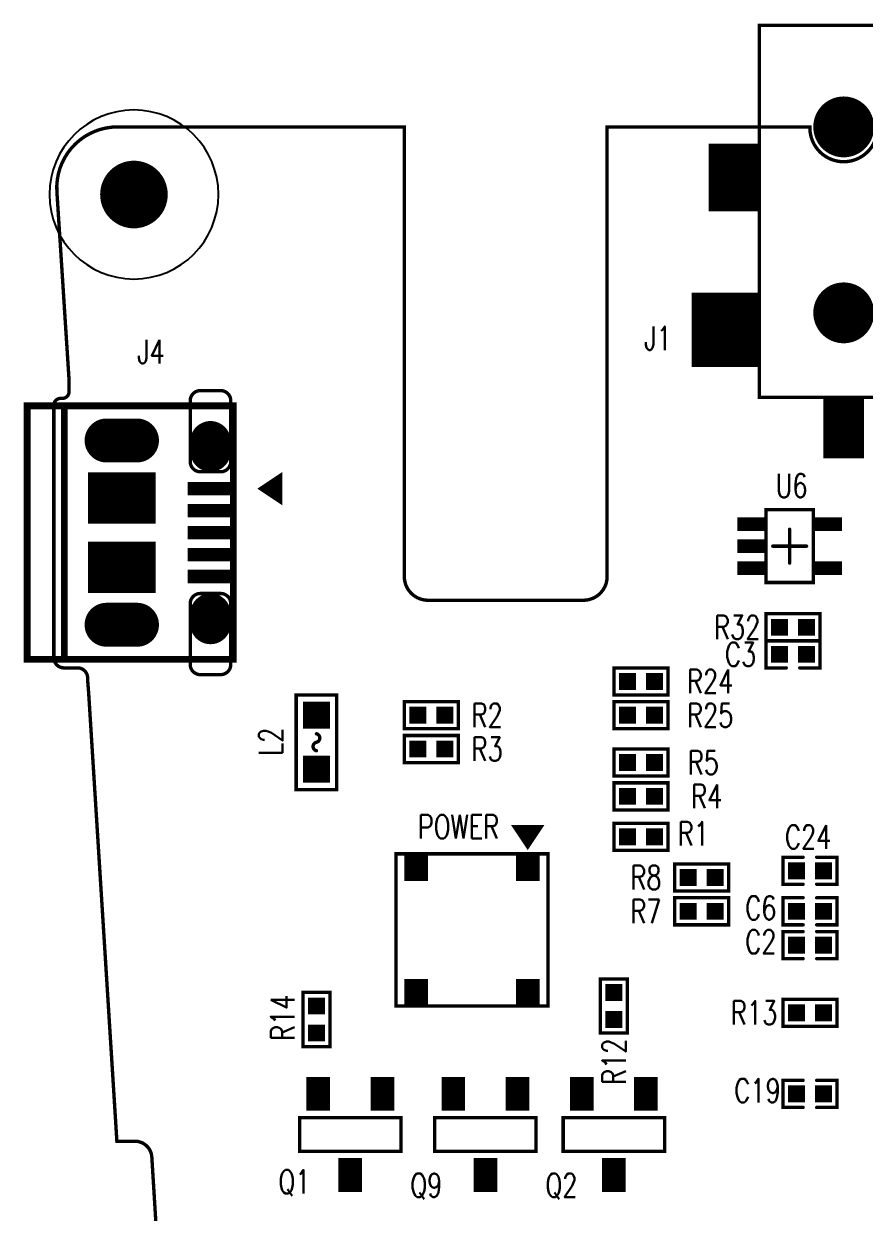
# Model space of a CAD drawing. Extents: x -5.3 to 40.5, y -0.1 to 73.1.
# Drawn here: x -5.26 to 19.61, y 37.9 to 73.05 of the extents above; entities that cross this region are included whole.
import ezdxf
from ezdxf.enums import TextEntityAlignment as Align

# ---------------------------------------------------------------- set-up
doc = ezdxf.new("R2010")
doc.units = 0
doc.header["$MEASUREMENT"] = 0
for name, pattern in [('KEEPOUT_10000000$0', [2, 1, 1]), ('TRMIDX_5', [2, 1, 1]), ('TRMIDX_6', [2, 1, 1])]:
    doc.linetypes.add(name, pattern=pattern)
doc.layers.get('0').update_dxf_attribs({"linetype": 'CONTINUOUS'})
for name, color, linetype in [('BOARD_OUTLINE_00', 254, 'CONTINUOUS'), ('DRIL_NPLTE_THRU_01', 96, 'CONTINUOUS'), ('DRIL_NPLTE_THRU_02', 2, 'CONTINUOUS'), ('DRIL_PLTE_THRU_01', 96, 'CONTINUOUS'), ('DRIL_PLTE_THRU_02', 2, 'CONTINUOUS'), ('DRIL_SYMBOL', 254, 'CONTINUOUS'), ('KEEPOUT_00', 4, 'CONTINUOUS'), ('PADS_BOT', 34, 'CONTINUOUS'), ('PADS_INNER', 3, 'CONTINUOUS'), ('PADS_TOP', 3, 'CONTINUOUS'), ('PADS_XR_123', 4, 'CONTINUOUS'), ('PART_NAME_01', 254, 'CONTINUOUS'), ('PART_TOP_2DLINE_00', 254, 'CONTINUOUS'), ('PART_TOP_2DLINE_01', 254, 'CONTINUOUS'), ('PART_TOP_2DLINE_126', 254, 'CONTINUOUS'), ('PART_TOP_COPPER_01', 254, 'CONTINUOUS'), ('TAG_00', 254, 'CONTINUOUS'), ('TAG_01', 254, 'CONTINUOUS')]:
    doc.layers.add(name, color=color, linetype=linetype)
doc.styles.add('W0$1', font='simplex', dxfattribs={"width": 0.75})

# ---------------------------------------------------------------- blocks, each defined once
blk = doc.blocks.new('BOARD_1')
at = {"layer": 'BOARD_OUTLINE_00', "const_width": 0.1}
blk.add_lwpolyline([(20, 68.94, -0.969914), (18, 68.94), (18, 69), (12, 69), (12, 55.7, -0.414214), (11.3, 55), (6.7, 55, -0.414214), (6, 55.7), (6, 69), (-2.483, 69, 0.432739), (-4.28, 67.087), (-3.925, 61.595), (-3.92, 61.58), (-3.92, 61.17, -0.414214), (-4.12, 60.97), (-4.17, 60.97, 0.414214), (-4.37, 60.77), (-4.37, 53.3, 0.414214), (-4.07, 53), (-3.67, 53, -0.414214), (-3.37, 52.7), (-3.37, 52.633), (-3.34, 52.26), (-2.505, 39), (-1.97, 39, -0.396433), (-1.471, 38.531), (-0.913, 29.531, -0.432221)], format="xyb", dxfattribs=at)
blk = doc.blocks.new('SMOOTH_0$1')
at = {"const_width": 0.05}
blk.add_lwpolyline([(-0.025, 0, 1), (0.025, 0, 1)], format="xyb", close=True, dxfattribs=at)
blk = doc.blocks.new('PART_BODY_TOP_10')
at = {"layer": 'PART_TOP_2DLINE_01', "const_width": 0.1}
for points in [[(-0.2, 0.4), (-0.8, 0.4), (-0.8, -0.4), (-0.2, -0.4)], [(0.2, 0.4), (0.8, 0.4), (0.8, -0.4), (0.2, -0.4)]]:
    blk.add_lwpolyline(points, dxfattribs=at)
at = {"layer": 'PART_TOP_2DLINE_01'}
for p in [(-0.8, 0.4), (-0.2, 0.4), (0.2, 0.4), (0.8, 0.4), (-0.8, -0.4), (-0.2, -0.4), (0.2, -0.4), (0.8, -0.4)]:
    blk.add_blockref('SMOOTH_0$1', p, dxfattribs=at)
blk = doc.blocks.new('DRIL_HOLE_0')
blk.add_lwpolyline([(0, 0, 1), (0, 0, 1)], format="xyb", close=True)
blk = doc.blocks.new('PAD_0')
blk.add_lwpolyline([(0, 0, 1), (0, 0, 1)], format="xyb", close=True)
blk = doc.blocks.new('PAD_1')
at = {"const_width": 0.5}
blk.add_lwpolyline([(-0.25, 0), (0.25, 0)], dxfattribs=at)
blk = doc.blocks.new('STK_TOP_5')
at = {"layer": 'DRIL_NPLTE_THRU_01'}
blk.add_blockref('DRIL_HOLE_0', (0, 0), dxfattribs=at)
at = {"layer": 'DRIL_NPLTE_THRU_02'}
blk.add_blockref('DRIL_HOLE_0', (0, 0), dxfattribs=at)
at = {"layer": 'PADS_BOT'}
blk.add_blockref('PAD_0', (0, 0), dxfattribs=at)
at = {"layer": 'PADS_INNER'}
blk.add_blockref('PAD_0', (0, 0), dxfattribs=at)
at = {"layer": 'PADS_TOP'}
blk.add_blockref('PAD_1', (0, 0), dxfattribs=at)
blk = doc.blocks.new('SYM_TOP_4')
for name, p in [('PART_BODY_TOP_10', (0, 0)), ('STK_TOP_5', (-0.4, 0)), ('STK_TOP_5', (0.4, 0))]:
    blk.add_blockref(name, p)
blk = doc.blocks.new('PART_TOP_2')
blk.add_blockref('SYM_TOP_4', (0, 0))
at = {"layer": 'PART_NAME_01', "style": 'W0$1', "width": 0.75}
blk.add_text('C19', height=0.7, rotation=180, dxfattribs=at).set_placement((1.55, -0.1), align=Align.MIDDLE_CENTER)
blk = doc.blocks.new('PART_TOP_3')
blk.add_blockref('SYM_TOP_4', (0, 0))
at = {"layer": 'PART_NAME_01', "style": 'W0$1', "width": 0.75}
blk.add_text('C2', height=0.7, rotation=180, dxfattribs=at).set_placement((1.45, -0.1), align=Align.MIDDLE_CENTER)
blk = doc.blocks.new('PART_TOP_8')
blk.add_blockref('SYM_TOP_4', (0, 0))
at = {"layer": 'PART_NAME_01', "style": 'W0$1', "width": 0.75}
blk.add_text('C24', height=0.7, rotation=180, dxfattribs=at).set_placement((0.05, -1), align=Align.MIDDLE_CENTER)
blk = doc.blocks.new('PART_TOP_9')
blk.add_blockref('SYM_TOP_4', (0, 0))
at = {"layer": 'PART_NAME_01', "style": 'W0$1', "width": 0.75}
blk.add_text('C3', height=0.7, rotation=180, dxfattribs=at).set_placement((1.55, 0), align=Align.MIDDLE_CENTER)
blk = doc.blocks.new('PART_TOP_12')
blk.add_blockref('SYM_TOP_4', (0, 0))
at = {"layer": 'PART_NAME_01', "style": 'W0$1', "width": 0.75}
blk.add_text('C6', height=0.7, rotation=180, dxfattribs=at).set_placement((1.45, -0.1), align=Align.MIDDLE_CENTER)
blk = doc.blocks.new('PART_BODY_TOP_14')
at = {"layer": 'PART_TOP_2DLINE_01', "const_width": 0.1}
blk.add_lwpolyline([(-0.8, 0.4), (0.8, 0.4), (0.8, -0.4), (-0.8, -0.4)], close=True, dxfattribs=at)
at = {"layer": 'PART_TOP_2DLINE_01'}
for p in [(-0.8, 0.4), (0.8, 0.4), (-0.8, -0.4), (0.8, -0.4)]:
    blk.add_blockref('SMOOTH_0$1', p, dxfattribs=at)
blk = doc.blocks.new('STK_TOP_9')
at = {"layer": 'DRIL_NPLTE_THRU_01'}
blk.add_blockref('DRIL_HOLE_0', (0, 0), dxfattribs=at)
at = {"layer": 'DRIL_NPLTE_THRU_02'}
blk.add_blockref('DRIL_HOLE_0', (0, 0), dxfattribs=at)
at = {"layer": 'PADS_BOT'}
blk.add_blockref('PAD_0', (0, 0), dxfattribs=at)
at = {"layer": 'PADS_INNER'}
blk.add_blockref('PAD_0', (0, 0), dxfattribs=at)
at = {"layer": 'PADS_TOP'}
blk.add_blockref('PAD_1', (0, 0), dxfattribs=at)
at = {"layer": 'PADS_XR_123'}
blk.add_blockref('PAD_1', (0, 0), dxfattribs=at)
blk = doc.blocks.new('SYM_TOP_8')
for name, p in [('PART_BODY_TOP_14', (0, 0)), ('STK_TOP_9', (-0.4, 0)), ('STK_TOP_9', (0.4, 0))]:
    blk.add_blockref(name, p)
blk = doc.blocks.new('PART_TOP_19')
blk.add_blockref('SYM_TOP_8', (0, 0))
at = {"layer": 'PART_NAME_01', "style": 'W0$1', "width": 0.75}
blk.add_text('R1', height=0.7, dxfattribs=at).set_placement((1.55, 0.1), align=Align.MIDDLE_CENTER)
blk = doc.blocks.new('PART_TOP_22')
blk.add_blockref('SYM_TOP_8', (0, 0))
at = {"layer": 'PART_NAME_01', "style": 'W0$1', "width": 0.75}
blk.add_text('R12', height=0.7, rotation=180, dxfattribs=at).set_placement((1.65, 0), align=Align.MIDDLE_CENTER)
blk = doc.blocks.new('PART_TOP_23')
blk.add_blockref('SYM_TOP_8', (0, 0))
at = {"layer": 'PART_NAME_01', "style": 'W0$1', "width": 0.75}
blk.add_text('R13', height=0.7, rotation=180, dxfattribs=at).set_placement((1.65, 0), align=Align.MIDDLE_CENTER)
blk = doc.blocks.new('PART_TOP_24')
blk.add_blockref('SYM_TOP_8', (0, 0))
at = {"layer": 'PART_NAME_01', "style": 'W0$1', "width": 0.75}
blk.add_text('R14', height=0.7, rotation=180, dxfattribs=at).set_placement((-0.05, -1), align=Align.MIDDLE_CENTER)
blk = doc.blocks.new('PART_TOP_26')
blk.add_blockref('SYM_TOP_8', (0, 0))
at = {"layer": 'PART_NAME_01', "style": 'W0$1', "width": 0.75}
blk.add_text('R2', height=0.7, dxfattribs=at).set_placement((1.65, 0), align=Align.MIDDLE_CENTER)
blk = doc.blocks.new('PART_TOP_27')
blk.add_blockref('SYM_TOP_8', (0, 0))
at = {"layer": 'PART_NAME_01', "style": 'W0$1', "width": 0.75}
blk.add_text('R24', height=0.7, dxfattribs=at).set_placement((2.05, 0), align=Align.MIDDLE_CENTER)
blk = doc.blocks.new('PART_TOP_28')
blk.add_blockref('SYM_TOP_8', (0, 0))
at = {"layer": 'PART_NAME_01', "style": 'W0$1', "width": 0.75}
blk.add_text('R25', height=0.7, dxfattribs=at).set_placement((2.05, 0), align=Align.MIDDLE_CENTER)
blk = doc.blocks.new('PART_TOP_31')
blk.add_blockref('SYM_TOP_8', (0, 0))
at = {"layer": 'PART_NAME_01', "style": 'W0$1', "width": 0.75}
blk.add_text('R3', height=0.7, dxfattribs=at).set_placement((1.65, 0), align=Align.MIDDLE_CENTER)
blk = doc.blocks.new('PART_TOP_32')
blk.add_blockref('SYM_TOP_8', (0, 0))
at = {"layer": 'PART_NAME_01', "style": 'W0$1', "width": 0.75}
blk.add_text('R4', height=0.7, rotation=180, dxfattribs=at).set_placement((-1.95, 0), align=Align.MIDDLE_CENTER)
blk = doc.blocks.new('PART_TOP_33')
blk.add_blockref('SYM_TOP_8', (0, 0))
at = {"layer": 'PART_NAME_01', "style": 'W0$1', "width": 0.75}
blk.add_text('R5', height=0.7, dxfattribs=at).set_placement((1.85, 0), align=Align.MIDDLE_CENTER)
blk = doc.blocks.new('PART_TOP_35')
blk.add_blockref('SYM_TOP_8', (0, 0))
at = {"layer": 'PART_NAME_01', "style": 'W0$1', "width": 0.75}
blk.add_text('R7', height=0.7, rotation=180, dxfattribs=at).set_placement((1.65, 0), align=Align.MIDDLE_CENTER)
blk = doc.blocks.new('PART_TOP_36')
blk.add_blockref('SYM_TOP_8', (0, 0))
at = {"layer": 'PART_NAME_01', "style": 'W0$1', "width": 0.75}
blk.add_text('R8', height=0.7, rotation=180, dxfattribs=at).set_placement((1.65, 0), align=Align.MIDDLE_CENTER)
blk = doc.blocks.new('SMOOTH_0$2')
at = {"const_width": 0.1}
blk.add_lwpolyline([(-0.05, 0, 1), (0.05, 0, 1)], format="xyb", close=True, dxfattribs=at)
blk = doc.blocks.new('PART_BODY_TOP_22')
at = {"layer": 'PART_TOP_2DLINE_00', "const_width": 0.2}
for points in [[(-3.75, 0), (3.75, 0), (3.75, -6.1), (-3.75, -6.1)], [(-3.75, 0), (3.75, 0), (3.75, -5), (-3.75, -5)]]:
    blk.add_lwpolyline(points, close=True, dxfattribs=at)
at = {"layer": 'PART_TOP_2DLINE_01', "const_width": 0.1}
blk.add_lwpolyline([(-0.9, 1.4), (-1.3, 0.8), (-1.7, 1.4)], close=True, dxfattribs=at)
for points in [[(-1.6, 1.4), (-1.6, 1.25)], [(-1.5, 1.4), (-1.5, 1.1)], [(-1.4, 1.4), (-1.4, 0.95)], [(-1.3, 1.4), (-1.3, 0.8)], [(-1.2, 1.4), (-1.2, 0.95)], [(-1.1, 1.4), (-1.1, 1.1)], [(-1, 1.4), (-1, 1.25)]]:
    blk.add_lwpolyline(points, dxfattribs=at)
at = {"layer": 'PART_TOP_COPPER_01', "linetype": 'TRMIDX_5', "const_width": 0.1}
blk.add_lwpolyline([(-4.2, -0.975, 0.414214), (-3.9, -1.275), (-2.1, -1.275, 0.414214), (-1.8, -0.975), (-1.8, -0.375, 0.414214), (-2.1, -0.075), (-3.9, -0.075, 0.414214), (-4.2, -0.375)], format="xyb", close=True, dxfattribs=at)
at = {"layer": 'PART_TOP_COPPER_01', "linetype": 'TRMIDX_6', "const_width": 0.1}
blk.add_lwpolyline([(1.8, -0.975, 0.414214), (2.1, -1.275), (3.9, -1.275, 0.414214), (4.2, -0.975), (4.2, -0.375, 0.414214), (3.9, -0.075), (2.1, -0.075, 0.414214), (1.8, -0.375)], format="xyb", close=True, dxfattribs=at)
at = {"layer": 'PART_TOP_2DLINE_00'}
for p in [(-3.75, 0), (-3.75, 0), (3.75, 0), (3.75, 0), (-3.75, -5), (3.75, -5), (-3.75, -6.1), (3.75, -6.1)]:
    blk.add_blockref('SMOOTH_0$2', p, dxfattribs=at)
at = {"layer": 'PART_TOP_2DLINE_01'}
for p in [(-1.7, 1.4), (-1.6, 1.4), (-1.5, 1.4), (-1.4, 1.4), (-1.3, 1.4), (-1.2, 1.4), (-1.1, 1.4), (-1, 1.4), (-0.9, 1.4), (-1.6, 1.25), (-1.5, 1.1), (-1.1, 1.1), (-1, 1.25), (-1.4, 0.95), (-1.3, 0.8), (-1.3, 0.8), (-1.2, 0.95)]:
    blk.add_blockref('SMOOTH_0$1', p, dxfattribs=at)
at = {"layer": 'PART_TOP_COPPER_01'}
for p in [(-4.2, -0.975), (1.8, -0.975), (-3.9, -1.275), (2.1, -1.275)]:
    blk.add_blockref('SMOOTH_0$1', p, dxfattribs=at)
blk = doc.blocks.new('PAD_11')
at = {"const_width": 0.4}
blk.add_lwpolyline([(-0.675, 0), (0.675, 0)], dxfattribs=at)
blk = doc.blocks.new('STK_TOP_18')
at = {"layer": 'DRIL_PLTE_THRU_01'}
blk.add_blockref('DRIL_HOLE_0', (0, 0), dxfattribs=at)
at = {"layer": 'DRIL_PLTE_THRU_02'}
blk.add_blockref('DRIL_HOLE_0', (0, 0), dxfattribs=at)
at = {"layer": 'PADS_BOT'}
blk.add_blockref('PAD_0', (0, 0), dxfattribs=at)
at = {"layer": 'PADS_INNER'}
blk.add_blockref('PAD_0', (0, 0), dxfattribs=at)
at = {"layer": 'PADS_TOP', "rotation": 90}
blk.add_blockref('PAD_11', (0, 0), dxfattribs=at)
blk = doc.blocks.new('DRIL_SLOT_0002300039000000000')
at = {"const_width": 0.3}
blk.add_lwpolyline([(-0.2, -0.15), (0.2, -0.15, 1), (0.2, 0.15), (-0.2, 0.15, 1)], format="xyb", close=True, dxfattribs=at)
blk = doc.blocks.new('PAD_12')
at = {"const_width": 0.6}
blk.add_lwpolyline([(-0.15, -0.3), (0.15, -0.3, 1), (0.15, 0.3), (-0.15, 0.3, 1)], format="xyb", close=True, dxfattribs=at)
blk = doc.blocks.new('STK_TOP_19')
at = {"layer": 'DRIL_PLTE_THRU_01'}
blk.add_blockref('DRIL_SLOT_0002300039000000000', (0, 0), dxfattribs=at)
at = {"layer": 'DRIL_PLTE_THRU_02'}
blk.add_blockref('DRIL_SLOT_0002300039000000000', (0, 0), dxfattribs=at)
at = {"layer": 'PADS_BOT'}
blk.add_blockref('PAD_12', (0, 0), dxfattribs=at)
at = {"layer": 'PADS_INNER'}
blk.add_blockref('PAD_12', (0, 0), dxfattribs=at)
at = {"layer": 'PADS_TOP'}
blk.add_blockref('PAD_12', (0, 0), dxfattribs=at)
blk = doc.blocks.new('PAD_13')
at = {"const_width": 1.525}
blk.add_lwpolyline([(-1, 0), (1, 0)], dxfattribs=at)
blk = doc.blocks.new('STK_TOP_20')
at = {"layer": 'DRIL_PLTE_THRU_01'}
blk.add_blockref('DRIL_HOLE_0', (0, 0), dxfattribs=at)
at = {"layer": 'DRIL_PLTE_THRU_02'}
blk.add_blockref('DRIL_HOLE_0', (0, 0), dxfattribs=at)
at = {"layer": 'PADS_BOT'}
blk.add_blockref('PAD_0', (0, 0), dxfattribs=at)
at = {"layer": 'PADS_INNER'}
blk.add_blockref('PAD_0', (0, 0), dxfattribs=at)
at = {"layer": 'PADS_TOP', "rotation": 90}
blk.add_blockref('PAD_13', (0, 0), dxfattribs=at)
blk = doc.blocks.new('DRIL_SLOT_0002300051000000900')
at = {"const_width": 0.3}
blk.add_lwpolyline([(0.15, -0.35), (0.15, 0.35, 1), (-0.15, 0.35), (-0.15, -0.35, 1)], format="xyb", close=True, dxfattribs=at)
blk = doc.blocks.new('PAD_14')
at = {"const_width": 0.65}
blk.add_lwpolyline([(-0.45, -0.325), (0.45, -0.325, 1), (0.45, 0.325), (-0.45, 0.325, 1)], format="xyb", close=True, dxfattribs=at)
blk = doc.blocks.new('STK_TOP_21')
at = {"layer": 'DRIL_PLTE_THRU_01'}
blk.add_blockref('DRIL_SLOT_0002300051000000900', (0, 0), dxfattribs=at)
at = {"layer": 'DRIL_PLTE_THRU_02'}
blk.add_blockref('DRIL_SLOT_0002300051000000900', (0, 0), dxfattribs=at)
at = {"layer": 'PADS_BOT', "rotation": 90}
blk.add_blockref('PAD_14', (0, 0), dxfattribs=at)
at = {"layer": 'PADS_INNER', "rotation": 90}
blk.add_blockref('PAD_14', (0, 0), dxfattribs=at)
at = {"layer": 'PADS_TOP', "rotation": 90}
blk.add_blockref('PAD_14', (0, 0), dxfattribs=at)
blk = doc.blocks.new('SYM_TOP_16')
for name, p in [('PART_BODY_TOP_22', (0, 0)), ('STK_TOP_18', (-1.3, -0.68)), ('STK_TOP_18', (-0.65, -0.68)), ('STK_TOP_18', (0, -0.68)), ('STK_TOP_18', (0.65, -0.68)), ('STK_TOP_18', (1.3, -0.68)), ('STK_TOP_19', (-2.55, -0.675)), ('STK_TOP_19', (2.55, -0.675)), ('STK_TOP_20', (-1.025, -3.3)), ('STK_TOP_20', (1.025, -3.3)), ('STK_TOP_21', (-2.725, -3.3)), ('STK_TOP_21', (2.725, -3.3))]:
    blk.add_blockref(name, p)
blk = doc.blocks.new('PART_TOP_47')
blk.add_blockref('SYM_TOP_16', (0, 0))
at = {"layer": 'PART_NAME_01', "style": 'W0$1', "width": 0.75}
blk.add_text('J4', height=0.7, rotation=90, dxfattribs=at).set_placement((-5, -2.84))
blk = doc.blocks.new('PART_BODY_TOP_34')
at = {"layer": 'PART_TOP_2DLINE_00', "const_width": 0.1}
blk.add_lwpolyline([(-1.5, 0.5), (1.5, 0.5), (1.5, -0.5), (-1.5, -0.5)], close=True, dxfattribs=at)
at = {"layer": 'PART_TOP_2DLINE_00'}
for p in [(-1.5, 0.5), (1.5, 0.5), (-1.5, -0.5), (1.5, -0.5)]:
    blk.add_blockref('SMOOTH_0$1', p, dxfattribs=at)
blk = doc.blocks.new('PAD_15')
at = {"const_width": 0.7}
blk.add_lwpolyline([(-0.5, 0), (0.5, 0)], dxfattribs=at)
blk = doc.blocks.new('STK_TOP_8')
at = {"layer": 'DRIL_NPLTE_THRU_01'}
blk.add_blockref('DRIL_HOLE_0', (0, 0), dxfattribs=at)
at = {"layer": 'DRIL_NPLTE_THRU_02'}
blk.add_blockref('DRIL_HOLE_0', (0, 0), dxfattribs=at)
at = {"layer": 'PADS_BOT'}
blk.add_blockref('PAD_0', (0, 0), dxfattribs=at)
at = {"layer": 'PADS_INNER'}
blk.add_blockref('PAD_0', (0, 0), dxfattribs=at)
at = {"layer": 'PADS_TOP', "rotation": 90}
blk.add_blockref('PAD_15', (0, 0), dxfattribs=at)
blk = doc.blocks.new('SYM_TOP_28')
for name, p in [('STK_TOP_8', (0, 1.2)), ('PART_BODY_TOP_34', (0, 0)), ('STK_TOP_8', (-0.95, -1.2)), ('STK_TOP_8', (0.95, -1.2))]:
    blk.add_blockref(name, p)
blk = doc.blocks.new('PART_TOP_48')
blk.add_blockref('SYM_TOP_28', (0, 0))
at = {"layer": 'PART_NAME_01', "style": 'W0$1', "width": 0.75}
blk.add_text('Q9', height=0.7, rotation=180, dxfattribs=at).set_placement((1.75, 1.5), align=Align.MIDDLE_CENTER)
blk = doc.blocks.new('PART_BODY_TOP_24')
at = {"layer": 'PART_TOP_2DLINE_00', "const_width": 0.1}
blk.add_lwpolyline([(-1.4, 0.6), (1.4, 0.6), (1.4, -0.6), (-1.4, -0.6)], close=True, dxfattribs=at)
for points in [[(-0.25, 0, -0.799719), (0, 0)], [(0.25, 0, -0.799719), (0, 0)]]:
    blk.add_lwpolyline(points, format="xyb", dxfattribs=at)
at = {"layer": 'PART_TOP_2DLINE_00'}
for p in [(-1.4, 0.6), (1.4, 0.6), (-0.25, 0), (0, 0), (0, 0), (0.25, 0), (-1.4, -0.6), (1.4, -0.6)]:
    blk.add_blockref('SMOOTH_0$1', p, dxfattribs=at)
blk = doc.blocks.new('PAD_2')
at = {"const_width": 0.8}
blk.add_lwpolyline([(-0.4, 0), (0.4, 0)], dxfattribs=at)
blk = doc.blocks.new('STK_TOP_6')
at = {"layer": 'DRIL_NPLTE_THRU_01'}
blk.add_blockref('DRIL_HOLE_0', (0, 0), dxfattribs=at)
at = {"layer": 'DRIL_NPLTE_THRU_02'}
blk.add_blockref('DRIL_HOLE_0', (0, 0), dxfattribs=at)
at = {"layer": 'PADS_BOT'}
blk.add_blockref('PAD_0', (0, 0), dxfattribs=at)
at = {"layer": 'PADS_INNER'}
blk.add_blockref('PAD_0', (0, 0), dxfattribs=at)
at = {"layer": 'PADS_TOP'}
blk.add_blockref('PAD_2', (0, 0), dxfattribs=at)
blk = doc.blocks.new('SYM_TOP_18')
for name, p in [('STK_TOP_6', (-0.8, 0)), ('PART_BODY_TOP_24', (0, 0)), ('STK_TOP_6', (0.8, 0))]:
    blk.add_blockref(name, p)
blk = doc.blocks.new('PART_TOP_52')
blk.add_blockref('SYM_TOP_18', (0, 0))
at = {"layer": 'PART_NAME_01', "style": 'W0$1', "width": 0.75}
blk.add_text('L2', height=0.7, rotation=180, dxfattribs=at).set_placement((0.4, -1))
blk = doc.blocks.new('PART_BODY_TOP_26')
at = {"layer": 'PART_TOP_2DLINE_01', "const_width": 0.1}
blk.add_lwpolyline([(-3.05, 2.05), (-2.45, 1.65), (-3.05, 1.25)], close=True, dxfattribs=at)
for points in [[(-3.05, 1.95), (-2.9, 1.95)], [(-3.05, 1.85), (-2.75, 1.85)], [(-3.05, 1.75), (-2.6, 1.75)], [(-3.05, 1.65), (-2.45, 1.65)], [(-3.05, 1.55), (-2.6, 1.55)], [(-3.05, 1.45), (-2.75, 1.45)], [(-3.05, 1.35), (-2.9, 1.35)]]:
    blk.add_lwpolyline(points, dxfattribs=at)
at = {"layer": 'PART_TOP_2DLINE_126', "const_width": 0.1}
for points in [[(-2.25, 2.25), (2.25, 2.25), (2.25, -2.25), (-2.25, -2.25)], [(-2.25, -2.25), (2.25, -2.25), (2.25, 2.25), (-2.25, 2.25)]]:
    blk.add_lwpolyline(points, close=True, dxfattribs=at)
at = {"layer": 'PART_TOP_2DLINE_01'}
for p in [(-3.05, 2.05), (-3.05, 1.95), (-3.05, 1.85), (-3.05, 1.75), (-2.9, 1.95), (-2.75, 1.85), (-2.6, 1.75), (-3.05, 1.65), (-3.05, 1.55), (-3.05, 1.45), (-2.75, 1.45), (-2.6, 1.55), (-2.45, 1.65), (-2.45, 1.65), (-3.05, 1.35), (-3.05, 1.25), (-2.9, 1.35)]:
    blk.add_blockref('SMOOTH_0$1', p, dxfattribs=at)
at = {"layer": 'PART_TOP_2DLINE_126'}
for p in [(-2.25, 2.25), (-2.25, 2.25), (2.25, 2.25), (2.25, 2.25), (-2.25, -2.25), (-2.25, -2.25), (2.25, -2.25), (2.25, -2.25)]:
    blk.add_blockref('SMOOTH_0$1', p, dxfattribs=at)
blk = doc.blocks.new('PAD_16')
at = {"const_width": 0.7}
blk.add_lwpolyline([(-0.425, 0), (0.425, 0)], dxfattribs=at)
blk = doc.blocks.new('STK_TOP_23')
at = {"layer": 'DRIL_NPLTE_THRU_01'}
blk.add_blockref('DRIL_HOLE_0', (0, 0), dxfattribs=at)
at = {"layer": 'DRIL_NPLTE_THRU_02'}
blk.add_blockref('DRIL_HOLE_0', (0, 0), dxfattribs=at)
at = {"layer": 'PADS_BOT'}
blk.add_blockref('PAD_0', (0, 0), dxfattribs=at)
at = {"layer": 'PADS_INNER'}
blk.add_blockref('PAD_0', (0, 0), dxfattribs=at)
at = {"layer": 'PADS_TOP'}
blk.add_blockref('PAD_16', (0, 0), dxfattribs=at)
blk = doc.blocks.new('SYM_TOP_20')
for name, p in [('PART_BODY_TOP_26', (0, 0)), ('STK_TOP_23', (-1.875, 1.65)), ('STK_TOP_23', (1.875, 1.65)), ('STK_TOP_23', (-1.875, -1.65)), ('STK_TOP_23', (1.875, -1.65))]:
    blk.add_blockref(name, p)
blk = doc.blocks.new('PART_TOP_64')
blk.add_blockref('SYM_TOP_20', (0, 0))
at = {"layer": 'PART_NAME_01', "style": 'W0$1', "width": 0.75}
blk.add_text('POWER', height=0.7, rotation=90, dxfattribs=at).set_placement((-2.7, -1.6))
blk = doc.blocks.new('PART_TOP_72')
blk.add_blockref('SYM_TOP_8', (0, 0))
at = {"layer": 'PART_NAME_01', "style": 'W0$1', "width": 0.75}
blk.add_text('R32', height=0.7, dxfattribs=at).set_placement((-1.65, 0), align=Align.MIDDLE_CENTER)
blk = doc.blocks.new('PART_BODY_TOP_29')
at = {"layer": 'PART_TOP_2DLINE_00', "const_width": 0.1}
blk.add_lwpolyline([(-0.7, 1.075), (0.7, 1.075), (0.7, -1.075), (-0.7, -1.075)], close=True, dxfattribs=at)
for points in [[(-0.5, 0), (0, 0), (0, 0.5)], [(0, -0.5), (0, 0), (0.5, 0)]]:
    blk.add_lwpolyline(points, dxfattribs=at)
at = {"layer": 'TAG_00'}
blk.add_lwpolyline([(0, 0), (0, 0)], dxfattribs=at)
at = {"layer": 'TAG_01'}
blk.add_lwpolyline([(0, 0), (0, 0)], dxfattribs=at)
at = {"layer": 'PART_TOP_2DLINE_00'}
for p in [(-0.7, 1.075), (0.7, 1.075), (0, 0.5), (-0.5, 0), (0, 0), (0, 0), (0.5, 0), (0, -0.5), (-0.7, -1.075), (0.7, -1.075)]:
    blk.add_blockref('SMOOTH_0$1', p, dxfattribs=at)
blk = doc.blocks.new('PAD_20')
at = {"const_width": 0.4}
blk.add_lwpolyline([(-0.45, 0), (0.45, 0)], dxfattribs=at)
blk = doc.blocks.new('STK_TOP_26')
at = {"layer": 'DRIL_PLTE_THRU_01'}
blk.add_blockref('DRIL_HOLE_0', (0, 0), dxfattribs=at)
at = {"layer": 'DRIL_PLTE_THRU_02'}
blk.add_blockref('DRIL_HOLE_0', (0, 0), dxfattribs=at)
at = {"layer": 'PADS_BOT'}
blk.add_blockref('PAD_0', (0, 0), dxfattribs=at)
at = {"layer": 'PADS_INNER'}
blk.add_blockref('PAD_0', (0, 0), dxfattribs=at)
at = {"layer": 'PADS_TOP'}
blk.add_blockref('PAD_20', (0, 0), dxfattribs=at)
blk = doc.blocks.new('SYM_TOP_23')
for name, p in [('PART_BODY_TOP_29', (0, 0)), ('STK_TOP_26', (-1.1, 0.65)), ('STK_TOP_26', (1.1, 0.65)), ('STK_TOP_26', (-1.1, 0)), ('STK_TOP_26', (-1.1, -0.65)), ('STK_TOP_26', (1.1, -0.65))]:
    blk.add_blockref(name, p)
blk = doc.blocks.new('PART_TOP_73')
blk.add_blockref('SYM_TOP_23', (0, 0))
at = {"layer": 'PART_NAME_01', "style": 'W0$1', "width": 0.75}
blk.add_text('U6', height=0.7, dxfattribs=at).set_placement((-0.414, 1.438))
blk = doc.blocks.new('PART_BODY_TOP_30')
at = {"layer": 'KEEPOUT_00', "linetype": 'KEEPOUT_10000000$0'}
blk.add_lwpolyline([(-2.5, 0, 1), (2.5, 0, 1)], format="xyb", close=True, dxfattribs=at)
blk = doc.blocks.new('DRIL_SYMBOL_2')
at = {"layer": 'DRIL_SYMBOL', "const_width": 0.0508}
for points in [[(-0.254, 0), (0.254, 0)], [(0, -0.254), (0, 0.254)]]:
    blk.add_lwpolyline(points, dxfattribs=at)
blk = doc.blocks.new('DRIL_HOLE_2')
at = {"const_width": 1}
blk.add_lwpolyline([(-0.5, 0, 1), (0.5, 0, 1)], format="xyb", close=True, dxfattribs=at)
blk.add_blockref('DRIL_SYMBOL_2', (0, 0))
blk = doc.blocks.new('PAD_21')
at = {"const_width": 1}
blk.add_lwpolyline([(0, -0.5, 1), (0, 0.5, 1)], format="xyb", close=True, dxfattribs=at)
blk = doc.blocks.new('STK_TOP_27')
at = {"layer": 'DRIL_NPLTE_THRU_01'}
blk.add_blockref('DRIL_HOLE_2', (0, 0), dxfattribs=at)
at = {"layer": 'DRIL_NPLTE_THRU_02'}
blk.add_blockref('DRIL_HOLE_2', (0, 0), dxfattribs=at)
at = {"layer": 'PADS_BOT'}
blk.add_blockref('PAD_21', (0, 0), dxfattribs=at)
at = {"layer": 'PADS_INNER'}
blk.add_blockref('PAD_21', (0, 0), dxfattribs=at)
at = {"layer": 'PADS_TOP'}
blk.add_blockref('PAD_21', (0, 0), dxfattribs=at)
blk = doc.blocks.new('SYM_TOP_24')
for name in ['PART_BODY_TOP_30', 'STK_TOP_27']:
    blk.add_blockref(name, (0, 0))
blk = doc.blocks.new('PART_TOP_74')
blk.add_blockref('SYM_TOP_24', (0, 0))
blk = doc.blocks.new('PART_BODY_TOP_31')
at = {"layer": 'PART_TOP_2DLINE_00', "const_width": 0.1}
blk.add_lwpolyline([(0, 0), (11, 0), (11, 5), (0, 5)], close=True, dxfattribs=at)
at = {"layer": 'PART_TOP_2DLINE_00'}
for p in [(0, 5), (11, 5), (0, 0), (11, 0)]:
    blk.add_blockref('SMOOTH_0$1', p, dxfattribs=at)
blk = doc.blocks.new('PAD_22')
at = {"const_width": 1.5}
blk.add_lwpolyline([(-1, 0), (1, 0)], dxfattribs=at)
blk = doc.blocks.new('STK_TOP_29')
at = {"layer": 'DRIL_PLTE_THRU_01'}
blk.add_blockref('DRIL_HOLE_0', (0, 0), dxfattribs=at)
at = {"layer": 'DRIL_PLTE_THRU_02'}
blk.add_blockref('DRIL_HOLE_0', (0, 0), dxfattribs=at)
at = {"layer": 'PADS_BOT'}
blk.add_blockref('PAD_0', (0, 0), dxfattribs=at)
at = {"layer": 'PADS_INNER'}
blk.add_blockref('PAD_0', (0, 0), dxfattribs=at)
at = {"layer": 'PADS_TOP'}
blk.add_blockref('PAD_22', (0, 0), dxfattribs=at)
blk = doc.blocks.new('PAD_23')
at = {"const_width": 2}
blk.add_lwpolyline([(-1.1, 0), (1.1, 0)], dxfattribs=at)
blk = doc.blocks.new('STK_TOP_30')
at = {"layer": 'DRIL_PLTE_THRU_01'}
blk.add_blockref('DRIL_HOLE_0', (0, 0), dxfattribs=at)
at = {"layer": 'DRIL_PLTE_THRU_02'}
blk.add_blockref('DRIL_HOLE_0', (0, 0), dxfattribs=at)
at = {"layer": 'PADS_BOT'}
blk.add_blockref('PAD_0', (0, 0), dxfattribs=at)
at = {"layer": 'PADS_INNER'}
blk.add_blockref('PAD_0', (0, 0), dxfattribs=at)
at = {"layer": 'PADS_TOP'}
blk.add_blockref('PAD_23', (0, 0), dxfattribs=at)
blk = doc.blocks.new('PAD_24')
at = {"const_width": 1.2}
blk.add_lwpolyline([(-0.9, 0), (0.9, 0)], dxfattribs=at)
blk = doc.blocks.new('STK_TOP_31')
at = {"layer": 'DRIL_PLTE_THRU_01'}
blk.add_blockref('DRIL_HOLE_0', (0, 0), dxfattribs=at)
at = {"layer": 'DRIL_PLTE_THRU_02'}
blk.add_blockref('DRIL_HOLE_0', (0, 0), dxfattribs=at)
at = {"layer": 'PADS_BOT'}
blk.add_blockref('PAD_0', (0, 0), dxfattribs=at)
at = {"layer": 'PADS_INNER'}
blk.add_blockref('PAD_0', (0, 0), dxfattribs=at)
at = {"layer": 'PADS_TOP'}
blk.add_blockref('PAD_24', (0, 0), dxfattribs=at)
blk = doc.blocks.new('DRIL_SYMBOL_1$8')
at = {"layer": 'DRIL_SYMBOL', "const_width": 0.0508}
for points in [[(-0.254, 0), (0.254, 0)], [(0, -0.254), (0, 0.254)]]:
    blk.add_lwpolyline(points, dxfattribs=at)
blk = doc.blocks.new('DRIL_HOLE_1$8')
at = {"const_width": 0.9}
blk.add_lwpolyline([(-0.45, 0, 1), (0.45, 0, 1)], format="xyb", close=True, dxfattribs=at)
blk.add_blockref('DRIL_SYMBOL_1$8', (0, 0))
blk = doc.blocks.new('PAD_25')
at = {"const_width": 0.9}
blk.add_lwpolyline([(0, -0.45, 1), (0, 0.45, 1)], format="xyb", close=True, dxfattribs=at)
blk = doc.blocks.new('STK_TOP_28')
at = {"layer": 'DRIL_NPLTE_THRU_01'}
blk.add_blockref('DRIL_HOLE_1$8', (0, 0), dxfattribs=at)
at = {"layer": 'DRIL_NPLTE_THRU_02'}
blk.add_blockref('DRIL_HOLE_1$8', (0, 0), dxfattribs=at)
at = {"layer": 'PADS_BOT'}
blk.add_blockref('PAD_25', (0, 0), dxfattribs=at)
at = {"layer": 'PADS_INNER'}
blk.add_blockref('PAD_25', (0, 0), dxfattribs=at)
at = {"layer": 'PADS_TOP'}
blk.add_blockref('PAD_25', (0, 0), dxfattribs=at)
blk = doc.blocks.new('SYM_TOP_25')
for name, p in [('STK_TOP_30', (10, 6)), ('STK_TOP_29', (4.5, 5.75)), ('PART_BODY_TOP_31', (0, 0)), ('STK_TOP_28', (3, 2.5)), ('STK_TOP_28', (8.5, 2.5)), ('STK_TOP_31', (11.9, 2.5)), ('STK_TOP_29', (4.5, -0.75)), ('STK_TOP_30', (9, -1))]:
    blk.add_blockref(name, p)
blk = doc.blocks.new('PART_TOP_76')
blk.add_blockref('SYM_TOP_25', (0, 0))
at = {"layer": 'PART_NAME_01', "style": 'W0$1', "width": 0.75}
blk.add_text('J1', height=0.7, rotation=90, dxfattribs=at).set_placement((9.6, -3.4))
blk = doc.blocks.new('PART_TOP_82')
blk.add_blockref('SYM_TOP_28', (0, 0))
at = {"layer": 'PART_NAME_01', "style": 'W0$1', "width": 0.75}
blk.add_text('Q1', height=0.7, rotation=180, dxfattribs=at).set_placement((1.65, 1.4), align=Align.MIDDLE_CENTER)
blk = doc.blocks.new('PART_TOP_83')
blk.add_blockref('SYM_TOP_28', (0, 0))
at = {"layer": 'PART_NAME_01', "style": 'W0$1', "width": 0.75}
blk.add_text('Q2', height=0.7, rotation=180, dxfattribs=at).set_placement((1.549998, 1.5), align=Align.MIDDLE_CENTER)

msp = doc.modelspace()

# ---------------------------------------------------------------- block references
for name, p, rotation in [('PART_TOP_76', (16.5, 73), 270), ('PART_TOP_47', (0.94, 58), 270), ('PART_TOP_9', (17.5, 54.4), 180), ('PART_TOP_52', (3.4, 51.8), 270), ('PART_TOP_32', (13, 50.2), 180), ('PART_TOP_64', (8, 46.25), 270), ('PART_TOP_8', (18, 48), 180), ('PART_TOP_36', (14.8, 47.8), 180), ('PART_TOP_35', (14.8, 46.8), 180), ('PART_TOP_12', (18, 46.8), 180), ('PART_TOP_3', (18, 45.8), 180), ('PART_TOP_22', (12.2, 44), 270), ('PART_TOP_24', (3.4, 43.6), 270), ('PART_TOP_23', (18, 43.8), 180), ('PART_TOP_82', (4.4, 40.2), 180), ('PART_TOP_48', (8.4, 40.2), 180), ('PART_TOP_83', (12.2, 40.2), 180), ('PART_TOP_2', (18, 41.4), 180)]:
    msp.add_blockref(name, p, dxfattribs=dict(rotation=rotation))
for name, p in [('PART_TOP_74', (-2, 68)), ('BOARD_1', (0, 1)), ('PART_TOP_73', (17.4, 57.6)), ('PART_TOP_72', (17.5, 55.2)), ('PART_TOP_27', (13, 53.6)), ('PART_TOP_26', (6.8, 52.6)), ('PART_TOP_28', (13, 52.6)), ('PART_TOP_31', (6.8, 51.6)), ('PART_TOP_33', (13, 51.2)), ('PART_TOP_19', (13, 49))]:
    msp.add_blockref(name, p)

doc.saveas('drawing.dxf')
